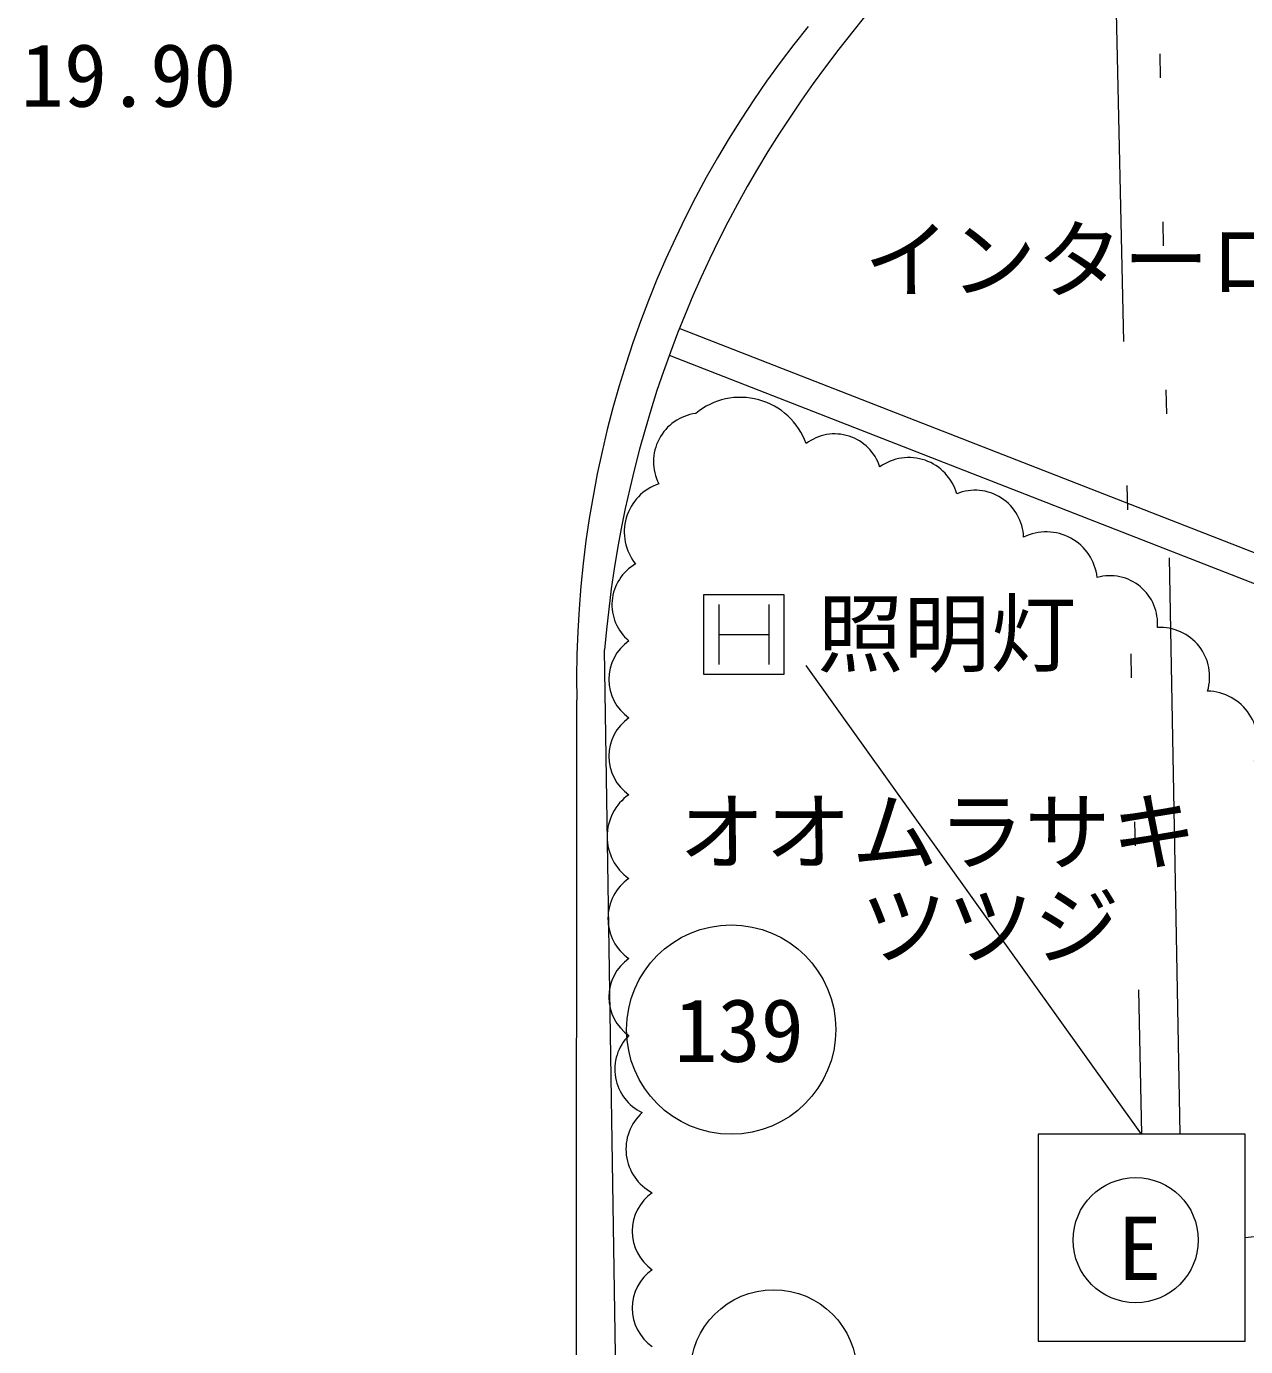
# Model space of a CAD drawing. Units: millimetres, scale not verified. Extents: x 0 to 420500, y 0 to 297000.
# Drawn here: x 67178 to 73526, y 45130 to 52002 of the extents above; entities that cross this region are included whole.
import ezdxf
from ezdxf.enums import TextEntityAlignment as Align

# ---------------------------------------------------------------- set-up
doc = ezdxf.new("R2010")
doc.units = ezdxf.units.MM
doc.header["$LTSCALE"] = 500
doc.linetypes.add('DASHED_TRIPLE_DOTTED', pattern=[12.75, 6, -1.5, 0.25, -1.5, 0.25, -1.5, 0.25, -1.5])
for name, color, linetype, lineweight in [('0-1公園内現況', 7, 'Continuous', 13), ('0-2施設', 1, 'Continuous', 13), ('0-3施設番号(名称)', 1, 'Continuous', 13), ('0-4樹木', 3, 'Continuous', 13), ('0-5樹木番号(名称)', 3, 'Continuous', 13), ('0-A系統図(電気)', 6, 'DASHED_TRIPLE_DOTTED', 13)]:
    doc.layers.add(name, color=color, linetype=linetype, lineweight=lineweight)
doc.styles.add('ＭＳ ゴシック', font='')
doc.styles.get('ＭＳ ゴシック').set_extended_font_data('MS Gothic')

msp = doc.modelspace()

# ---------------------------------------------------------------- linework, layer by layer
at = {"layer": '0-1公園内現況'}
for p, q in [((71402.3, 51875.2), (75088.5, 56526.7)), ((70579.4, 50429.7), (73627.5, 49240)), ((70524.8, 50290), (73632.2, 49077.1)), ((70267.9, 43571.4), (70188.6, 48755.9)), ((70039.3, 40545.3), (70043.1, 48494.3))]:
    msp.add_line(p, q, dxfattribs=at)
msp.add_lwpolyline([(73523.3, 46235.9), (72445.4, 46235.9), (72445.4, 45158), (73523.3, 45158)], close=True, dxfattribs=at)
msp.add_circle((72953.3, 45683.9), 325.8, dxfattribs=at)
for centre, radius, start, end in [((75454.5, 48596.8), 5412.3, 141.01245, 181.08576), ((76025.6, 48280.6), 5856.3, 142.12367, 175.34543)]:
    msp.add_arc(centre, radius, start, end, dxfattribs=at)
at = {"layer": '0-2施設'}
for p, q in [((70705.5, 48628.3), (70705.5, 49045)), ((70705.5, 49045), (71122.1, 49045)), ((71122.1, 49045), (71122.1, 48628.3)), ((70783.6, 48992.9), (70783.6, 48680.4)), ((71044, 48992.9), (71044, 48680.4)), ((70783.6, 48836.6), (71044, 48836.6)), ((71122.1, 48628.3), (70705.5, 48628.3))]:
    msp.add_line(p, q, dxfattribs=at)
at = {"layer": '0-4樹木'}
for centre, radius in [((70847.5, 46780), 544.9), ((71068.5, 44992.8), 433.2)]:
    msp.add_circle(centre, radius, dxfattribs=at)
for centre, radius, start, end in [((70895.3, 49707.4), 363.6, 19.75138, 129.75138), ((70695, 49737.1), 251.9, 97.34369, 207.34369), ((71386.5, 49635.2), 245.4, 17.35741, 127.35741), ((71772.3, 49498.6), 258.9, 15.82882, 125.82882), ((70556.5, 49369.8), 265.7, 108.73272, 218.73272), ((72116.3, 49334.1), 253.6, 1.98795, 111.98795), ((72488.1, 49104.2), 266.4, 6.4004, 116.4004), ((70472, 48991.2), 245.3, 120.02825, 230.02825), ((72818.2, 48893.6), 249.1, 355.20702, 105.20702), ((73081.2, 48615.9), 257.3, 343.30253, 93.30253), ((70454.6, 48602.9), 244.4, 125, 235), ((73321.6, 48273.8), 268.2, 338.70172, 88.70172), ((70454.6, 48202.5), 244.4, 125, 235), ((70466.8, 47784.7), 265.7, 125, 235), ((70460.7, 47358.1), 255, 125, 235), ((70454.6, 46949), 244.4, 125, 235), ((70489.4, 46572.9), 248.1, 134.86966, 244.86966), ((70556.5, 46157.7), 257, 132.12817, 242.12817), ((70576.5, 45730.3), 244.4, 125, 235), ((70576.5, 45329.9), 244.4, 125, 235)]:
    msp.add_arc(centre, radius, start, end, dxfattribs=at)
at = {"layer": '0-A系統図(電気)'}
for p, q in [((72822.3, 53360.3), (72984.4, 46235.9)), ((73184.3, 46235.9), (73052.4, 53371.5)), ((73523.3, 45697), (124105.1, 51457.2)), ((72984.4, 46235.9), (71122.1, 48836.6))]:
    msp.add_line(p, q, dxfattribs=at)

# ---------------------------------------------------------------- texts
at = {"layer": '0-1公園内現況', "style": 'ＭＳ ゴシック'}
for s, p in [('19.90', (67709.9, 51748.5)), ('インターロッキング', (73561.6, 50787.7)), ('E', (72974.5, 45641.4))]:
    msp.add_text(s, height=329.9, dxfattribs=at).set_placement(p, align=Align.MIDDLE_CENTER)
at = {"layer": '0-3施設番号(名称)', "style": 'ＭＳ ゴシック'}
msp.add_text('照明灯', height=329.9, dxfattribs=at).set_placement((71969.5, 48841), align=Align.MIDDLE_CENTER)
at = {"layer": '0-5樹木番号(名称)', "style": 'ＭＳ ゴシック'}
for s, p in [('オオムラサキ', (71924.3, 47809.9)), ('ツツジ', (72195.6, 47320)), ('139', (70889, 46776.7))]:
    msp.add_text(s, height=329.9, dxfattribs=at).set_placement(p, align=Align.MIDDLE_CENTER)

doc.saveas('drawing.dxf')
